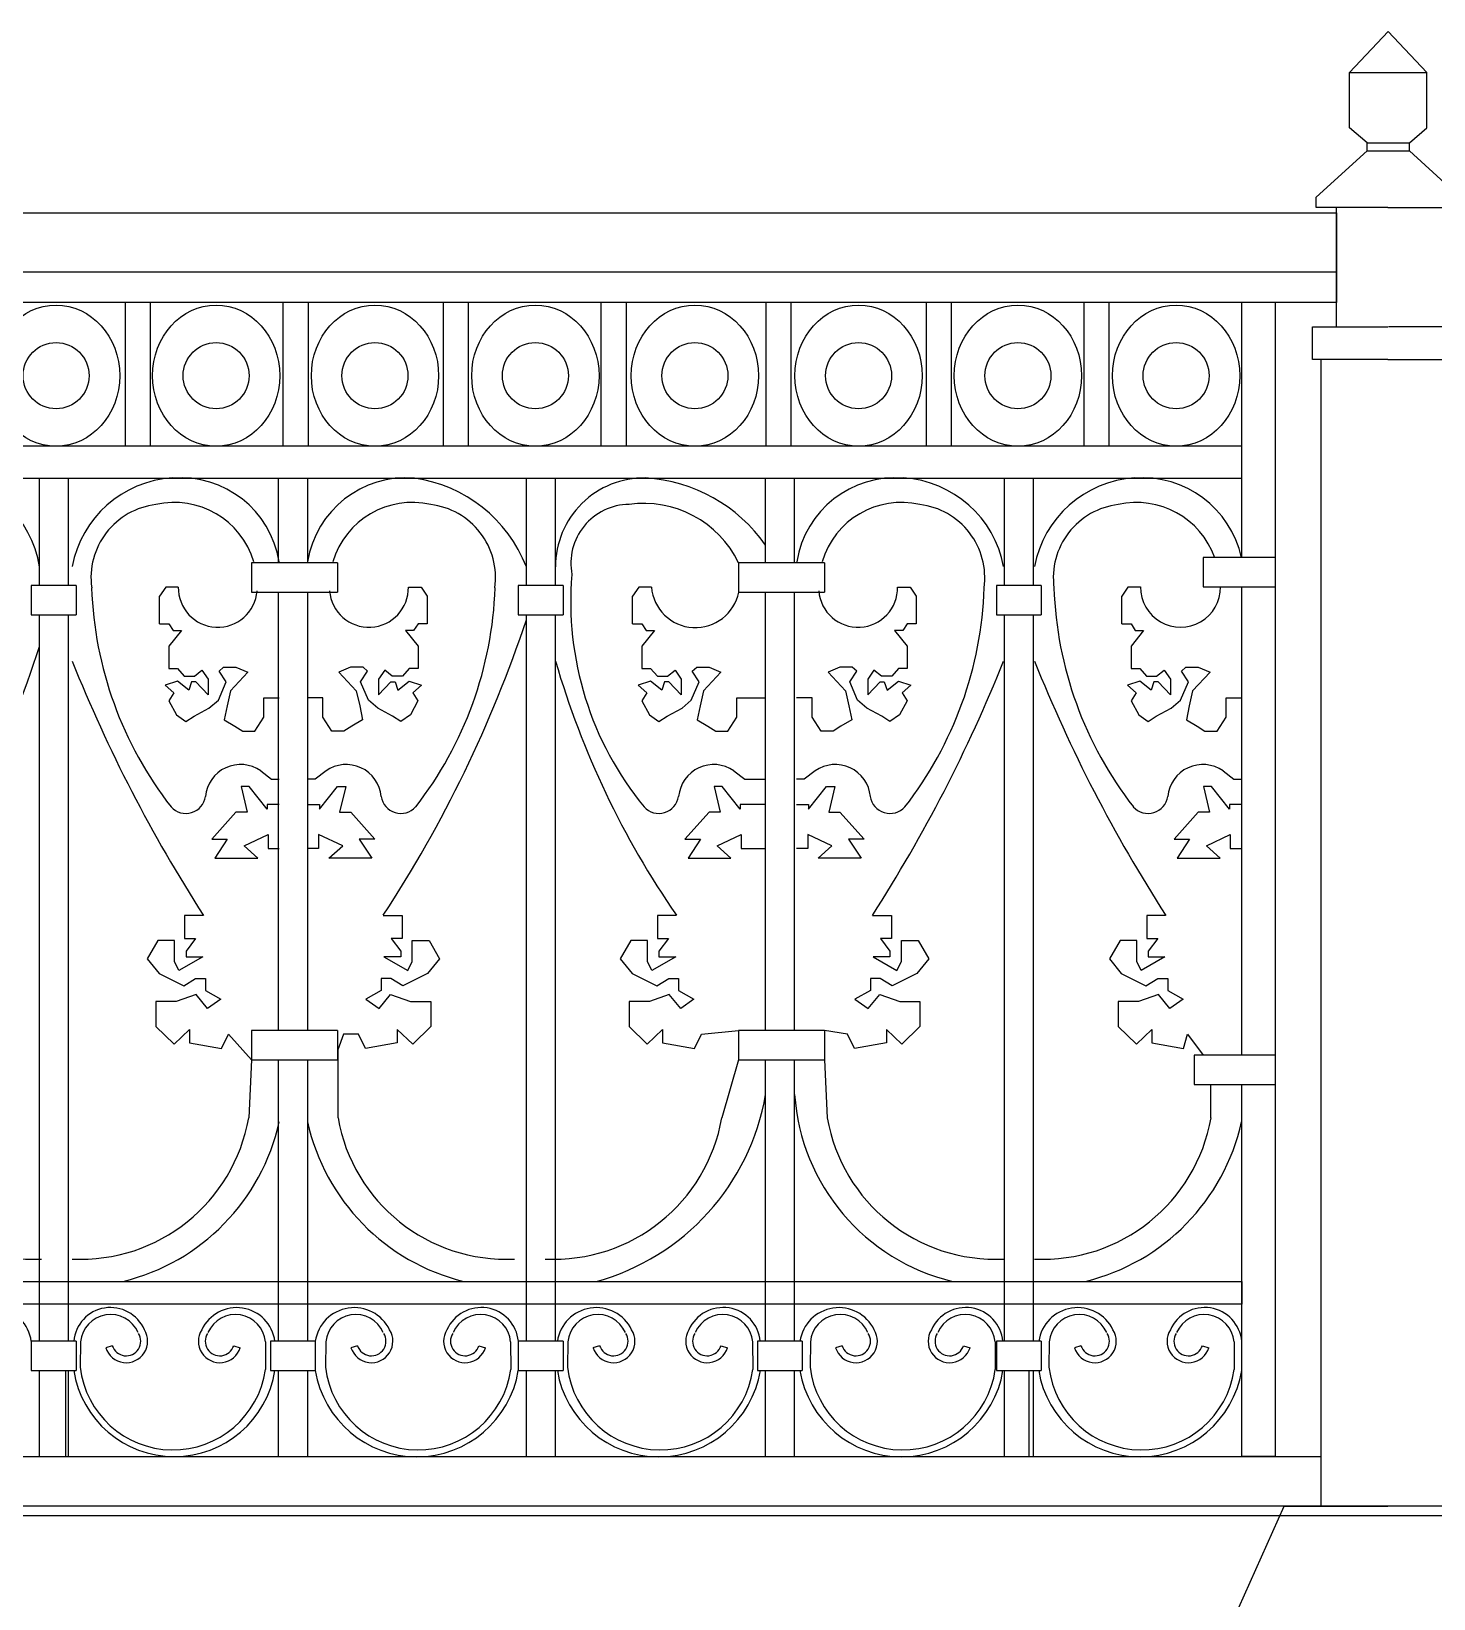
# Model space of a CAD drawing. Header units: millimetres. Extents: x 1931 to 30327, y -2374 to 17555.
# Drawn here: x 9015 to 10034, y 13223 to 14362 of the extents above; entities that cross this region are included whole.
import ezdxf

# ---------------------------------------------------------------- set-up
doc = ezdxf.new("R2010")
doc.units = ezdxf.units.MM

msp = doc.modelspace()

# ---------------------------------------------------------------- linework, layer by layer
at = {"color": 4, "linetype": 'ByBlock', "lineweight": -2}
for p, q in [((9973.1, 14332.3), (10001.2, 14362.3)), ((10029.3, 14332.3), (10001.2, 14362.3)), ((9973.1, 14292.3), (9973.1, 14332.3)), ((9973.1, 14332.3), (10029.3, 14332.3)), ((10029.3, 14292.3), (10029.3, 14332.3)), ((9985.8, 14281.3), (9973.1, 14292.3)), ((10016.6, 14281.3), (10029.3, 14292.3)), ((9985.8, 14275.4), (9985.8, 14281.3)), ((9985.8, 14281.3), (10016.6, 14281.3)), ((10016.6, 14275.4), (10016.6, 14281.3)), ((9948.8, 14241.7), (9985.8, 14275.4)), ((9985.8, 14275.4), (10016.6, 14275.4)), ((10053.6, 14241.7), (10016.6, 14275.4)), ((9948.8, 14234.3), (9948.8, 14241.7)), ((10001, 14234.3), (9948.8, 14234.3)), ((9963.7, 14147.6), (9963.7, 14234.3)), ((10001, 14234.3), (10053.6, 14234.3)), ((8101.7, 14230.4), (9963.7, 14230.4)), ((9963.7, 14230.4), (9963.7, 14165.1)), ((8101.7, 14187.5), (9963.7, 14187.5)), ((9963.7, 14165.1), (8101.7, 14165.1)), ((9083, 14060.8), (9083, 14165.1)), ((9101.3, 14060.8), (9101.3, 14165.1)), ((9197.8, 14060.8), (9197.8, 14165.1)), ((9216.1, 14060.8), (9216.1, 14165.1)), ((9314.2, 14060.8), (9314.2, 14165.1)), ((9332.5, 14060.8), (9332.5, 14165.1)), ((9429, 14060.8), (9429, 14165.1)), ((9447.3, 14060.8), (9447.3, 14165.1)), ((9548.9, 14060.8), (9548.9, 14165.1)), ((9567.2, 14060.8), (9567.2, 14165.1)), ((9665.4, 14060.8), (9665.4, 14165.1)), ((9683.7, 14060.8), (9683.7, 14165.1)), ((9780.1, 14060.8), (9780.1, 14165.1)), ((9798.4, 14060.8), (9798.4, 14165.1)), ((9894.7, 13979.7), (9894.7, 14165.1)), ((9919, 14165.1), (9919, 13326.3)), ((9946.1, 14123.8), (9946.1, 14147.6)), ((9946.1, 14147.6), (10001, 14147.6)), ((10056.3, 14147.6), (10001.4, 14147.6)), ((10001, 14123.8), (9946.1, 14123.8)), ((9952.4, 13290), (9952.4, 14123.8)), ((10001, 14123.8), (10056.3, 14123.8)), ((9894.7, 14060.8), (8173.3, 14060.8)), ((8173.3, 14037.6), (9894.7, 14037.6)), ((9020.5, 13959.5), (9020.5, 14037.6)), ((9041.7, 13959.5), (9041.7, 14037.6)), ((9194.4, 13976), (9194.4, 14037.6)), ((9215.6, 13976), (9215.6, 14037.6)), ((9374.6, 13959.5), (9374.6, 14037.6)), ((9395.8, 13959.5), (9395.8, 14037.6)), ((9548.5, 13976), (9548.5, 14037.6)), ((9569.6, 13976), (9569.6, 14037.6)), ((9722.2, 13959.5), (9722.2, 14037.6)), ((9743.4, 13959.5), (9743.4, 14037.6)), ((9237.3, 13976), (9174.8, 13976)), ((9174.8, 13976), (9174.8, 13954.7)), ((9237.3, 13976), (9237.3, 13954.7)), ((9591.3, 13976), (9528.9, 13976)), ((9528.9, 13976), (9528.9, 13954.7)), ((9591.3, 13976), (9591.3, 13954.7)), ((9919, 13979.7), (9866.7, 13979.7)), ((9866.7, 13979.7), (9866.7, 13958.4)), ((9047.3, 13959.5), (9014.6, 13959.5)), ((9014.6, 13959.5), (9014.6, 13938.2)), ((9047.3, 13959.5), (9047.3, 13938.2)), ((9401.4, 13959.5), (9368.7, 13959.5)), ((9368.7, 13959.5), (9368.7, 13938.2)), ((9401.4, 13959.5), (9401.4, 13938.2)), ((9748.9, 13959.5), (9716.3, 13959.5)), ((9716.3, 13959.5), (9716.3, 13938.2)), ((9748.9, 13959.5), (9748.9, 13938.2)), ((9112.3, 13958.3), (9107.8, 13951.8)), ((9107.8, 13931.5), (9107.8, 13951.8)), ((9121.5, 13958.3), (9112.3, 13958.3)), ((9174.8, 13954.7), (9237.3, 13954.7)), ((9194.4, 13635.9), (9194.4, 13954.7)), ((9215.6, 13635.9), (9215.6, 13954.7)), ((9288.8, 13958.3), (9298, 13958.3)), ((9298, 13958.3), (9302.4, 13951.8)), ((9302.4, 13951.8), (9302.4, 13931.5)), ((9456.3, 13958.3), (9451.8, 13951.8)), ((9451.8, 13931.5), (9451.8, 13951.8)), ((9465.5, 13958.3), (9456.3, 13958.3)), ((9528.9, 13954.7), (9591.3, 13954.7)), ((9548.5, 13635.9), (9548.5, 13954.7)), ((9569.6, 13635.9), (9569.6, 13954.7)), ((9644.5, 13958.3), (9653.7, 13958.3)), ((9653.7, 13958.3), (9658.1, 13951.8)), ((9658.1, 13951.8), (9658.1, 13931.5)), ((9811.9, 13958.3), (9807.5, 13951.8)), ((9807.5, 13931.5), (9807.5, 13951.8)), ((9821.2, 13958.3), (9811.9, 13958.3)), ((9866.7, 13958.4), (9919, 13958.4)), ((9894.7, 13618), (9894.7, 13958.4)), ((9014.6, 13938.2), (9047.3, 13938.2)), ((9020.5, 13410), (9020.5, 13938.2)), ((9041.7, 13410), (9041.7, 13938.2)), ((9368.7, 13938.2), (9401.4, 13938.2)), ((9374.6, 13410), (9374.6, 13938.2)), ((9395.8, 13410), (9395.8, 13938.2)), ((9716.3, 13938.2), (9748.9, 13938.2)), ((9722.2, 13410), (9722.2, 13938.2)), ((9743.4, 13410), (9743.4, 13938.2)), ((9107.8, 13931.5), (9114.5, 13931.5)), ((9114.5, 13931.5), (9117.7, 13926.8)), ((9123.7, 13926.8), (9114.5, 13915.3)), ((9117.7, 13926.8), (9123.7, 13926.8)), ((9292.6, 13926.8), (9286.6, 13926.8)), ((9286.6, 13926.8), (9295.8, 13915.3)), ((9295.8, 13931.5), (9292.6, 13926.8)), ((9302.4, 13931.5), (9295.8, 13931.5)), ((9451.8, 13931.5), (9458.5, 13931.5)), ((9458.5, 13931.5), (9461.6, 13926.8)), ((9467.7, 13926.8), (9458.5, 13915.3)), ((9461.6, 13926.8), (9467.7, 13926.8)), ((9648.3, 13926.8), (9642.3, 13926.8)), ((9642.3, 13926.8), (9651.5, 13915.3)), ((9651.5, 13931.5), (9648.3, 13926.8)), ((9658.1, 13931.5), (9651.5, 13931.5)), ((9807.5, 13931.5), (9814.2, 13931.5)), ((9814.2, 13931.5), (9817.3, 13926.8)), ((9823.4, 13926.8), (9814.2, 13915.3)), ((9817.3, 13926.8), (9823.4, 13926.8)), ((9114.5, 13915.3), (9114.5, 13908.7)), ((9295.8, 13915.3), (9295.8, 13908.7)), ((9458.5, 13915.3), (9458.5, 13908.7)), ((9651.5, 13915.3), (9651.5, 13908.7)), ((9814.2, 13915.3), (9814.2, 13908.7)), ((9114.5, 13908.7), (9114.5, 13899.2)), ((9295.8, 13908.7), (9295.8, 13899.2)), ((9458.5, 13908.7), (9458.5, 13899.2)), ((9651.5, 13908.7), (9651.5, 13899.2)), ((9814.2, 13908.7), (9814.2, 13899.2)), ((9114.5, 13899.2), (9120.8, 13899.2)), ((9120.8, 13899.2), (9125.8, 13893.6)), ((9125.8, 13893.6), (9133.2, 13893.6)), ((9133.2, 13893.6), (9138.7, 13897.9)), ((9138.7, 13897.9), (9143.2, 13891.4)), ((9143.2, 13891.4), (9143.2, 13879.9)), ((9151.2, 13897.1), (9154.4, 13900.1)), ((9156.3, 13889.5), (9151.2, 13897.1)), ((9154.4, 13900.1), (9163.4, 13900.1)), ((9172, 13896.5), (9159.4, 13882.8)), ((9163.4, 13900.1), (9172, 13896.5)), ((9246.8, 13900.1), (9238.2, 13896.5)), ((9238.2, 13896.5), (9250.9, 13882.8)), ((9255.8, 13900.1), (9246.8, 13900.1)), ((9254, 13889.5), (9259.1, 13897.1)), ((9259.1, 13897.1), (9255.8, 13900.1)), ((9271.6, 13897.9), (9267.1, 13891.4)), ((9267.1, 13891.4), (9267.1, 13879.9)), ((9277.1, 13893.6), (9271.6, 13897.9)), ((9284.5, 13893.6), (9277.1, 13893.6)), ((9289.4, 13899.2), (9284.5, 13893.6)), ((9295.8, 13899.2), (9289.4, 13899.2)), ((9458.5, 13899.2), (9464.8, 13899.2)), ((9464.8, 13899.2), (9469.8, 13893.6)), ((9469.8, 13893.6), (9477.2, 13893.6)), ((9477.2, 13893.6), (9482.7, 13897.9)), ((9482.7, 13897.9), (9487.2, 13891.4)), ((9487.2, 13891.4), (9487.2, 13879.9)), ((9495.2, 13897.1), (9498.4, 13900.1)), ((9500.3, 13889.5), (9495.2, 13897.1)), ((9498.4, 13900.1), (9507.4, 13900.1)), ((9516, 13896.5), (9503.3, 13882.8)), ((9507.4, 13900.1), (9516, 13896.5)), ((9602.5, 13900.1), (9593.9, 13896.5)), ((9593.9, 13896.5), (9606.6, 13882.8)), ((9611.5, 13900.1), (9602.5, 13900.1)), ((9609.7, 13889.5), (9614.8, 13897.1)), ((9614.8, 13897.1), (9611.5, 13900.1)), ((9627.3, 13897.9), (9622.8, 13891.4)), ((9622.8, 13891.4), (9622.8, 13879.9)), ((9632.8, 13893.6), (9627.3, 13897.9)), ((9640.2, 13893.6), (9632.8, 13893.6)), ((9645.1, 13899.2), (9640.2, 13893.6)), ((9651.5, 13899.2), (9645.1, 13899.2)), ((9814.2, 13899.2), (9820.5, 13899.2)), ((9820.5, 13899.2), (9825.5, 13893.6)), ((9825.5, 13893.6), (9832.8, 13893.6)), ((9832.8, 13893.6), (9838.4, 13897.9)), ((9838.4, 13897.9), (9842.9, 13891.4)), ((9842.9, 13891.4), (9842.9, 13879.9)), ((9850.8, 13897.1), (9854.1, 13900.1)), ((9856, 13889.5), (9850.8, 13897.1)), ((9854.1, 13900.1), (9863.1, 13900.1)), ((9871.7, 13896.5), (9859, 13882.8)), ((9863.1, 13900.1), (9871.7, 13896.5)), ((9120.9, 13889.9), (9111.9, 13887.1)), ((9111.9, 13887.1), (9118.2, 13881.3)), ((9118.2, 13881.3), (9114.6, 13875.6)), ((9129.1, 13883.4), (9120.9, 13889.9)), ((9131.1, 13889.5), (9129.1, 13883.4)), ((9134.2, 13889.5), (9131.1, 13889.5)), ((9143.2, 13879.9), (9134.2, 13889.5)), ((9150.6, 13876), (9156.3, 13889.5)), ((9159.4, 13882.8), (9156.9, 13871.9)), ((9250.9, 13882.8), (9253.4, 13871.9)), ((9259.7, 13876), (9254, 13889.5)), ((9267.1, 13879.9), (9276.1, 13889.5)), ((9276.1, 13889.5), (9279.1, 13889.5)), ((9279.1, 13889.5), (9281.2, 13883.4)), ((9281.2, 13883.4), (9289.4, 13889.9)), ((9289.4, 13889.9), (9298.4, 13887.1)), ((9298.4, 13887.1), (9292, 13881.3)), ((9292, 13881.3), (9295.7, 13875.6)), ((9464.9, 13889.9), (9455.9, 13887.1)), ((9455.9, 13887.1), (9462.2, 13881.3)), ((9462.2, 13881.3), (9458.5, 13875.6)), ((9473.1, 13883.4), (9464.9, 13889.9)), ((9475.1, 13889.5), (9473.1, 13883.4)), ((9478.2, 13889.5), (9475.1, 13889.5)), ((9487.2, 13879.9), (9478.2, 13889.5)), ((9494.5, 13876), (9500.3, 13889.5)), ((9503.3, 13882.8), (9500.9, 13871.9)), ((9606.6, 13882.8), (9609.1, 13871.9)), ((9615.4, 13876), (9609.7, 13889.5)), ((9622.8, 13879.9), (9631.8, 13889.5)), ((9631.8, 13889.5), (9634.8, 13889.5)), ((9634.8, 13889.5), (9636.9, 13883.4)), ((9636.9, 13883.4), (9645.1, 13889.9)), ((9645.1, 13889.9), (9654.1, 13887.1)), ((9654.1, 13887.1), (9647.7, 13881.3)), ((9647.7, 13881.3), (9651.4, 13875.6)), ((9820.6, 13889.9), (9811.6, 13887.1)), ((9811.6, 13887.1), (9817.9, 13881.3)), ((9817.9, 13881.3), (9814.2, 13875.6)), ((9828.8, 13883.4), (9820.6, 13889.9)), ((9830.8, 13889.5), (9828.8, 13883.4)), ((9833.9, 13889.5), (9830.8, 13889.5)), ((9842.9, 13879.9), (9833.9, 13889.5)), ((9850.2, 13876), (9856, 13889.5)), ((9859, 13882.8), (9856.6, 13871.9)), ((9114.6, 13875.6), (9120.1, 13865.4)), ((9133, 13864.4), (9143.8, 13870.3)), ((9143.8, 13870.3), (9150.6, 13876)), ((9156.9, 13871.9), (9154.9, 13861.7)), ((9183.7, 13863.8), (9183.7, 13877.7)), ((9183.7, 13877.7), (9194.8, 13877.7)), ((9226.6, 13877.7), (9215.4, 13877.7)), ((9226.6, 13863.8), (9226.6, 13877.7)), ((9253.4, 13871.9), (9255.4, 13861.7)), ((9266.5, 13870.3), (9259.7, 13876)), ((9277.3, 13864.4), (9266.5, 13870.3)), ((9295.7, 13875.6), (9290.2, 13865.4)), ((9458.5, 13875.6), (9464.1, 13865.4)), ((9477, 13864.4), (9487.8, 13870.3)), ((9487.8, 13870.3), (9494.5, 13876)), ((9500.9, 13871.9), (9498.8, 13861.7)), ((9527.7, 13863.8), (9527.7, 13877.7)), ((9527.7, 13877.7), (9548.5, 13877.7)), ((9582.3, 13877.7), (9571.1, 13877.7)), ((9582.3, 13863.8), (9582.3, 13877.7)), ((9609.1, 13871.9), (9611.1, 13861.7)), ((9622.2, 13870.3), (9615.4, 13876)), ((9633, 13864.4), (9622.2, 13870.3)), ((9651.4, 13875.6), (9645.9, 13865.4)), ((9814.2, 13875.6), (9819.8, 13865.4)), ((9832.6, 13864.4), (9843.5, 13870.3)), ((9843.5, 13870.3), (9850.2, 13876)), ((9856.6, 13871.9), (9854.5, 13861.7)), ((9883.4, 13863.8), (9883.4, 13877.7)), ((9883.4, 13877.7), (9894.5, 13877.7)), ((9120.1, 13865.4), (9127, 13860.5)), ((9127, 13860.5), (9133, 13864.4)), ((9154.9, 13861.7), (9162.6, 13857.2)), ((9162.6, 13857.2), (9168.4, 13853.6)), ((9177.2, 13853.6), (9183.7, 13863.8)), ((9233.1, 13853.6), (9226.6, 13863.8)), ((9247.6, 13857.2), (9241.9, 13853.6)), ((9255.4, 13861.7), (9247.6, 13857.2)), ((9283.2, 13860.5), (9277.3, 13864.4)), ((9290.2, 13865.4), (9283.2, 13860.5)), ((9464.1, 13865.4), (9471, 13860.5)), ((9471, 13860.5), (9477, 13864.4)), ((9498.8, 13861.7), (9506.6, 13857.2)), ((9506.6, 13857.2), (9512.3, 13853.6)), ((9521.1, 13853.6), (9527.7, 13863.8)), ((9588.8, 13853.6), (9582.3, 13863.8)), ((9603.3, 13857.2), (9597.6, 13853.6)), ((9611.1, 13861.7), (9603.3, 13857.2)), ((9638.9, 13860.5), (9633, 13864.4)), ((9645.9, 13865.4), (9638.9, 13860.5)), ((9819.8, 13865.4), (9826.7, 13860.5)), ((9826.7, 13860.5), (9832.6, 13864.4)), ((9854.5, 13861.7), (9862.3, 13857.2)), ((9862.3, 13857.2), (9868, 13853.6)), ((9876.8, 13853.6), (9883.4, 13863.8)), ((9168.4, 13853.6), (9177.2, 13853.6)), ((9241.9, 13853.6), (9233.1, 13853.6)), ((9512.3, 13853.6), (9521.1, 13853.6)), ((9597.6, 13853.6), (9588.8, 13853.6)), ((9868, 13853.6), (9876.8, 13853.6)), ((9181.4, 13824.6), (9189.3, 13818.6)), ((9228.9, 13824.6), (9220.9, 13818.6)), ((9525.4, 13824.6), (9533.3, 13818.6)), ((9584.5, 13824.6), (9576.6, 13818.6)), ((9881.1, 13824.6), (9889, 13818.6)), ((9173, 13813.4), (9167.1, 13813.4)), ((9167.1, 13813.4), (9171.5, 13794.7)), ((9186.1, 13796.9), (9173, 13813.4)), ((9189.3, 13818.6), (9194.8, 13818.6)), ((9220.9, 13818.6), (9215.4, 13818.6)), ((9224.1, 13796.9), (9237.2, 13813.4)), ((9237.2, 13813.4), (9243.2, 13813.4)), ((9243.2, 13813.4), (9238.8, 13794.7)), ((9517, 13813.4), (9511.1, 13813.4)), ((9511.1, 13813.4), (9515.5, 13794.7)), ((9530.1, 13796.9), (9517, 13813.4)), ((9533.3, 13818.6), (9548.5, 13818.6)), ((9576.6, 13818.6), (9571.1, 13818.6)), ((9579.8, 13796.9), (9592.9, 13813.4)), ((9592.9, 13813.4), (9598.8, 13813.4)), ((9598.8, 13813.4), (9594.5, 13794.7)), ((9872.7, 13813.4), (9866.8, 13813.4)), ((9866.8, 13813.4), (9871.2, 13794.7)), ((9885.8, 13796.9), (9872.7, 13813.4)), ((9889, 13818.6), (9894.5, 13818.6)), ((9194.8, 13800.3), (9186.1, 13800.3)), ((9186.1, 13800.3), (9186.1, 13796.9)), ((9215.4, 13800.3), (9224.1, 13800.3)), ((9224.1, 13800.3), (9224.1, 13796.9)), ((9548.5, 13800.3), (9530.1, 13800.3)), ((9530.1, 13800.3), (9530.1, 13796.9)), ((9571.1, 13800.3), (9579.8, 13800.3)), ((9579.8, 13800.3), (9579.8, 13796.9)), ((9894.5, 13800.3), (9885.8, 13800.3)), ((9885.8, 13800.3), (9885.8, 13796.9)), ((9163.4, 13794.7), (9145.9, 13775.1)), ((9171.5, 13794.7), (9163.4, 13794.7)), ((9238.8, 13794.7), (9246.9, 13794.7)), ((9246.9, 13794.7), (9264.4, 13775.1)), ((9507.4, 13794.7), (9489.9, 13775.1)), ((9515.5, 13794.7), (9507.4, 13794.7)), ((9594.5, 13794.7), (9602.6, 13794.7)), ((9602.6, 13794.7), (9620.1, 13775.1)), ((9863, 13794.7), (9845.6, 13775.1)), ((9871.2, 13794.7), (9863, 13794.7)), ((9169.3, 13770.1), (9186.8, 13778.5)), ((9186.8, 13778.5), (9186.8, 13768.2)), ((9241, 13770.1), (9223.5, 13778.5)), ((9223.5, 13778.5), (9223.5, 13768.2)), ((9513.3, 13770.1), (9530.8, 13778.5)), ((9530.8, 13778.5), (9530.8, 13768.2)), ((9596.7, 13770.1), (9579.2, 13778.5)), ((9579.2, 13778.5), (9579.2, 13768.2)), ((9869, 13770.1), (9886.4, 13778.5)), ((9886.4, 13778.5), (9886.4, 13768.2)), ((9145.9, 13775.1), (9157.1, 13775.1)), ((9157.1, 13775.1), (9148.1, 13761.3)), ((9179.3, 13761.3), (9169.3, 13770.1)), ((9186.8, 13768.2), (9194.8, 13768.2)), ((9223.5, 13768.2), (9215.4, 13768.2)), ((9231, 13761.3), (9241, 13770.1)), ((9264.4, 13775.1), (9253.1, 13775.1)), ((9253.1, 13775.1), (9262.2, 13761.3)), ((9489.9, 13775.1), (9501.1, 13775.1)), ((9501.1, 13775.1), (9492.1, 13761.3)), ((9523.3, 13761.3), (9513.3, 13770.1)), ((9530.8, 13768.2), (9548.5, 13768.2)), ((9579.2, 13768.2), (9571.1, 13768.2)), ((9586.7, 13761.3), (9596.7, 13770.1)), ((9620.1, 13775.1), (9608.8, 13775.1)), ((9608.8, 13775.1), (9617.9, 13761.3)), ((9845.6, 13775.1), (9856.8, 13775.1)), ((9856.8, 13775.1), (9847.7, 13761.3)), ((9879, 13761.3), (9869, 13770.1)), ((9886.4, 13768.2), (9894.5, 13768.2)), ((9148.1, 13761.3), (9179.3, 13761.3)), ((9262.2, 13761.3), (9231, 13761.3)), ((9492.1, 13761.3), (9523.3, 13761.3)), ((9617.9, 13761.3), (9586.7, 13761.3)), ((9847.7, 13761.3), (9879, 13761.3)), ((9139.7, 13719.6), (9126, 13719.6)), ((9126, 13719.6), (9126, 13702.8)), ((9270.5, 13719.6), (9284.3, 13719.6)), ((9284.3, 13719.6), (9284.3, 13702.8)), ((9483.7, 13719.6), (9470, 13719.6)), ((9470, 13719.6), (9470, 13702.8)), ((9626.2, 13719.6), (9640, 13719.6)), ((9640, 13719.6), (9640, 13702.8)), ((9839.4, 13719.6), (9825.6, 13719.6)), ((9825.6, 13719.6), (9825.6, 13702.8)), ((9106.5, 13701.4), (9098.8, 13687.9)), ((9118.7, 13701.4), (9106.5, 13701.4)), ((9118.7, 13690.8), (9118.7, 13701.4)), ((9126, 13702.8), (9133.9, 13702.8)), ((9133.9, 13702.8), (9127.1, 13693.7)), ((9284.3, 13702.8), (9276.3, 13702.8)), ((9276.3, 13702.8), (9283.2, 13693.7)), ((9291.6, 13690.8), (9291.6, 13701.4)), ((9291.6, 13701.4), (9303.8, 13701.4)), ((9303.8, 13701.4), (9311.5, 13687.9)), ((9450.5, 13701.4), (9442.8, 13687.9)), ((9462.7, 13701.4), (9450.5, 13701.4)), ((9462.7, 13690.8), (9462.7, 13701.4)), ((9470, 13702.8), (9477.9, 13702.8)), ((9477.9, 13702.8), (9471, 13693.7)), ((9640, 13702.8), (9632, 13702.8)), ((9632, 13702.8), (9638.9, 13693.7)), ((9647.3, 13690.8), (9647.3, 13701.4)), ((9647.3, 13701.4), (9659.5, 13701.4)), ((9659.5, 13701.4), (9667.2, 13687.9)), ((9806.2, 13701.4), (9798.5, 13687.9)), ((9818.4, 13701.4), (9806.2, 13701.4)), ((9818.4, 13690.8), (9818.4, 13701.4)), ((9825.6, 13702.8), (9833.6, 13702.8)), ((9833.6, 13702.8), (9826.7, 13693.7)), ((9098.8, 13687.9), (9107.5, 13677.3)), ((9118.7, 13686), (9118.7, 13690.8)), ((9121.9, 13679.6), (9118.7, 13686)), ((9139.3, 13689.5), (9121.9, 13679.6)), ((9127.1, 13693.7), (9127.1, 13689.5)), ((9127.1, 13689.5), (9139.3, 13689.5)), ((9283.2, 13689.5), (9271, 13689.5)), ((9271, 13689.5), (9288.4, 13679.6)), ((9283.2, 13693.7), (9283.2, 13689.5)), ((9288.4, 13679.6), (9291.6, 13686)), ((9291.6, 13686), (9291.6, 13690.8)), ((9311.5, 13687.9), (9302.8, 13677.3)), ((9442.8, 13687.9), (9451.5, 13677.3)), ((9462.7, 13686), (9462.7, 13690.8)), ((9465.9, 13679.6), (9462.7, 13686)), ((9483.3, 13689.5), (9465.9, 13679.6)), ((9471, 13693.7), (9471, 13689.5)), ((9471, 13689.5), (9483.3, 13689.5)), ((9638.9, 13689.5), (9626.7, 13689.5)), ((9626.7, 13689.5), (9644, 13679.6)), ((9638.9, 13693.7), (9638.9, 13689.5)), ((9644, 13679.6), (9647.3, 13686)), ((9647.3, 13686), (9647.3, 13690.8)), ((9667.2, 13687.9), (9658.5, 13677.3)), ((9798.5, 13687.9), (9807.1, 13677.3)), ((9818.4, 13686), (9818.4, 13690.8)), ((9821.6, 13679.6), (9818.4, 13686)), ((9838.9, 13689.5), (9821.6, 13679.6)), ((9826.7, 13693.7), (9826.7, 13689.5)), ((9826.7, 13689.5), (9838.9, 13689.5)), ((9107.5, 13677.3), (9125.5, 13668.3)), ((9302.8, 13677.3), (9284.8, 13668.3)), ((9451.5, 13677.3), (9469.4, 13668.3)), ((9658.5, 13677.3), (9640.5, 13668.3)), ((9807.1, 13677.3), (9825.1, 13668.3)), ((9125.5, 13668.3), (9134.1, 13673.8)), ((9134.1, 13673.8), (9141.2, 13673.8)), ((9141.2, 13673.8), (9141.2, 13665.1)), ((9141.2, 13665.1), (9152.4, 13658.7)), ((9269.1, 13665.1), (9257.8, 13658.7)), ((9276.1, 13673.8), (9269.1, 13673.8)), ((9269.1, 13673.8), (9269.1, 13665.1)), ((9284.8, 13668.3), (9276.1, 13673.8)), ((9469.4, 13668.3), (9478.1, 13673.8)), ((9478.1, 13673.8), (9485.2, 13673.8)), ((9485.2, 13673.8), (9485.2, 13665.1)), ((9485.2, 13665.1), (9496.4, 13658.7)), ((9624.8, 13665.1), (9613.5, 13658.7)), ((9631.8, 13673.8), (9624.8, 13673.8)), ((9624.8, 13673.8), (9624.8, 13665.1)), ((9640.5, 13668.3), (9631.8, 13673.8)), ((9825.1, 13668.3), (9833.8, 13673.8)), ((9833.8, 13673.8), (9840.9, 13673.8)), ((9840.9, 13673.8), (9840.9, 13665.1)), ((9840.9, 13665.1), (9852.1, 13658.7)), ((9120, 13657.1), (9105.2, 13657.1)), ((9105.2, 13657.1), (9105.2, 13638.8)), ((9134.4, 13662.2), (9120, 13657.1)), ((9142.8, 13652), (9134.4, 13662.2)), ((9152.4, 13658.7), (9142.8, 13652)), ((9257.8, 13658.7), (9267.5, 13652)), ((9267.5, 13652), (9275.8, 13662.2)), ((9275.8, 13662.2), (9290.3, 13657.1)), ((9290.3, 13657.1), (9305.1, 13657.1)), ((9305.1, 13657.1), (9305.1, 13638.8)), ((9464, 13657.1), (9449.2, 13657.1)), ((9449.2, 13657.1), (9449.2, 13638.8)), ((9478.4, 13662.2), (9464, 13657.1)), ((9486.8, 13652), (9478.4, 13662.2)), ((9496.4, 13658.7), (9486.8, 13652)), ((9613.5, 13658.7), (9623.2, 13652)), ((9623.2, 13652), (9631.5, 13662.2)), ((9631.5, 13662.2), (9646, 13657.1)), ((9646, 13657.1), (9660.7, 13657.1)), ((9660.7, 13657.1), (9660.7, 13638.8)), ((9819.7, 13657.1), (9804.9, 13657.1)), ((9804.9, 13657.1), (9804.9, 13638.8)), ((9834.1, 13662.2), (9819.7, 13657.1)), ((9842.5, 13652), (9834.1, 13662.2)), ((9852.1, 13658.7), (9842.5, 13652)), ((9105.2, 13638.8), (9118.4, 13626)), ((9118.4, 13626), (9129.6, 13636.6)), ((9129.6, 13636.6), (9129.6, 13626.9)), ((9152.8, 13622.8), (9157.9, 13633.3)), ((9157.9, 13633.3), (9174.8, 13614.6)), ((9237.3, 13635.9), (9174.8, 13635.9)), ((9174.8, 13635.9), (9174.8, 13614.6)), ((9237.3, 13635.9), (9237.3, 13614.6)), ((9241.5, 13633.3), (9237.6, 13621.8)), ((9252.4, 13633.3), (9241.5, 13633.3)), ((9257.5, 13622.8), (9252.4, 13633.3)), ((9291.9, 13626), (9280.6, 13636.6)), ((9280.6, 13636.6), (9280.6, 13626.9)), ((9305.1, 13638.8), (9291.9, 13626)), ((9449.2, 13638.8), (9462.4, 13626)), ((9462.4, 13626), (9473.6, 13636.6)), ((9473.6, 13636.6), (9473.6, 13626.9)), ((9496.7, 13622.8), (9501.9, 13633.3)), ((9501.9, 13633.3), (9528.9, 13635.9)), ((9591.3, 13635.9), (9528.9, 13635.9)), ((9528.9, 13635.9), (9528.9, 13614.6)), ((9608.1, 13633.3), (9591.3, 13635.9)), ((9591.3, 13635.9), (9591.3, 13614.6)), ((9613.2, 13622.8), (9608.1, 13633.3)), ((9647.6, 13626), (9636.3, 13636.6)), ((9636.3, 13636.6), (9636.3, 13626.9)), ((9660.7, 13638.8), (9647.6, 13626)), ((9804.9, 13638.8), (9818.1, 13626)), ((9818.1, 13626), (9829.3, 13636.6)), ((9829.3, 13636.6), (9829.3, 13626.9)), ((9852.4, 13622.8), (9855.2, 13633.3)), ((9855.2, 13633.3), (9866.7, 13618)), ((9129.6, 13626.9), (9152.8, 13622.8)), ((9237.6, 13621.8), (9237.6, 13572.5)), ((9280.6, 13626.9), (9257.5, 13622.8)), ((9473.6, 13626.9), (9496.7, 13622.8)), ((9636.3, 13626.9), (9613.2, 13622.8)), ((9829.3, 13626.9), (9852.4, 13622.8)), ((9919, 13618), (9860.2, 13618)), ((9860.2, 13618), (9860.2, 13596.7)), ((9174.8, 13614.6), (9172.7, 13572.5)), ((9174.8, 13614.6), (9237.3, 13614.6)), ((9194.4, 13410), (9194.4, 13614.6)), ((9215.6, 13410), (9215.6, 13614.6)), ((9528.9, 13614.6), (9516.7, 13572.5)), ((9528.9, 13614.6), (9591.3, 13614.6)), ((9548.5, 13410), (9548.5, 13614.6)), ((9569.6, 13410), (9569.6, 13614.6)), ((9591.3, 13614.6), (9593.3, 13572.5)), ((9860.2, 13596.7), (9919, 13596.7)), ((9872.3, 13572.5), (9872.3, 13596.7)), ((9894.7, 13326.3), (9894.7, 13596.7)), ((8173.3, 13453.5), (9894.7, 13453.5)), ((9894.7, 13453.5), (9894.7, 13437)), ((9894.7, 13437), (8173.3, 13437)), ((9047.3, 13410), (9014.6, 13410)), ((9014.6, 13410), (9014.6, 13388.7)), ((9047.3, 13410), (9047.3, 13388.7)), ((9050.4, 13409.5), (9050.2, 13391.2)), ((9073.5, 13406.7), (9068.7, 13405.2)), ((9161.8, 13406.7), (9166.5, 13405.2)), ((9184.8, 13409.5), (9184.8, 13389.4)), ((9221.1, 13410), (9188.5, 13410)), ((9188.5, 13410), (9188.5, 13388.7)), ((9221.1, 13410), (9221.1, 13388.7)), ((9228.8, 13409.5), (9228.5, 13391.2)), ((9251.8, 13406.7), (9247, 13405.2)), ((9340.1, 13406.7), (9344.9, 13405.2)), ((9363.1, 13409.5), (9363.2, 13389.4)), ((9401.4, 13410), (9368.7, 13410)), ((9368.7, 13410), (9368.7, 13388.7)), ((9401.4, 13410), (9401.4, 13388.7)), ((9404.8, 13409.5), (9404.5, 13391.2)), ((9427.8, 13406.7), (9423, 13405.2)), ((9516.1, 13406.7), (9520.9, 13405.2)), ((9539.1, 13409.5), (9539.2, 13389.4)), ((9575.2, 13410), (9542.6, 13410)), ((9542.6, 13410), (9542.6, 13388.7)), ((9575.2, 13410), (9575.2, 13388.7)), ((9581.1, 13409.5), (9580.8, 13391.2)), ((9604.1, 13406.7), (9599.4, 13405.2)), ((9692.5, 13406.7), (9697.2, 13405.2)), ((9715.5, 13409.5), (9715.5, 13389.4)), ((9748.9, 13410), (9716.3, 13410)), ((9716.3, 13410), (9716.3, 13388.7)), ((9748.9, 13410), (9748.9, 13388.7)), ((9754.8, 13409.5), (9754.5, 13391.2)), ((9777.8, 13406.7), (9773, 13405.2)), ((9866.1, 13406.7), (9870.9, 13405.2)), ((9889.1, 13409.5), (9889.2, 13389.4)), ((9894.7, 13388.7), (9894.7, 13410)), ((9014.6, 13388.7), (9047.3, 13388.7)), ((9020.5, 13326.3), (9020.5, 13388.7)), ((9039.6, 13326.3), (9039.6, 13388.7)), ((9041.7, 13326.3), (9041.7, 13388.7)), ((9188.5, 13388.7), (9221.1, 13388.7)), ((9194.4, 13326.3), (9194.4, 13388.7)), ((9215.6, 13326.3), (9215.6, 13388.7)), ((9368.7, 13388.7), (9401.4, 13388.7)), ((9374.6, 13326.3), (9374.6, 13388.7)), ((9395.8, 13326.3), (9395.8, 13388.7)), ((9542.6, 13388.7), (9575.2, 13388.7)), ((9548.5, 13326.3), (9548.5, 13388.7)), ((9569.6, 13326.3), (9569.6, 13388.7)), ((9716.3, 13388.7), (9748.9, 13388.7)), ((9722.2, 13326.3), (9722.2, 13388.7)), ((9740.1, 13326.3), (9740.1, 13388.7)), ((9743.4, 13326.3), (9743.4, 13388.7)), ((8158.2, 13326.3), (9952.4, 13326.3)), ((9919, 13326.3), (9894.7, 13326.3)), ((10803.3, 13290), (8164.8, 13290)), ((9866, 13157.3), (9925.5, 13290)), ((9925.5, 13290), (10001, 13290)), ((9925.5, 13290), (9952.4, 13290)), ((10076.9, 13290), (10001.4, 13290)), ((1930.6, 13283.4), (29930.6, 13283.4))]:
    msp.add_line(p, q, dxfattribs=at)
for centre in [(9032.6, 14112), (9149, 14112), (9264.5, 14112), (9381.1, 14112), (9497.1, 14112), (9616.1, 14112), (9732, 14112), (9847, 14112)]:
    msp.add_circle(centre, 24, dxfattribs=at)
for centre, radius, start, end in [((8945.4, 13961.7), 76, 8.6069, 87.1958), ((9122.1, 13958.7), 79.1, 93.6204, 169.4802), ((9123, 13965), 72.8, 9.299, 94.6134), ((9287.3, 13965), 72.8, 85.3866, 170.701), ((9278.4, 13935.3), 103.3, 21.4437, 81.8207), ((9460, 13973.4), 64.2, 88.9756, 180.2901), ((9454.4, 13923), 114.8, 34.9197, 86.6233), ((9643, 13965), 72.8, 85.3866, 170.701), ((9643.8, 13958.7), 79.1, 10.5198, 86.3796), ((9821.8, 13958.7), 79.1, 93.6204, 169.4802), ((9822.3, 13963.9), 73.9, 12.3109, 94.2888), ((9111.6, 13965.1), 53.6, 96.8898, 187.8325), ((9118.6, 13959.6), 60.2, 16.5434, 102.8889), ((9291.6, 13959.6), 60.2, 77.1111, 163.4566), ((9298.6, 13965.1), 53.6, 352.1675, 83.1102), ((9449.7, 13975.6), 42.8, 90.656, 190.9909), ((9460, 13942.5), 76.6, 25.8804, 98.1196), ((9647.3, 13959.6), 60.2, 77.1111, 163.4566), ((9654.3, 13965.1), 53.6, 352.1675, 83.1102), ((9811.3, 13965.1), 53.6, 96.8898, 187.8325), ((9818.3, 13959.6), 60.2, 19.43, 102.8889), ((9641.4, 13947.5), 234.6, 175.1356, 219.4414), ((9333.1, 13967.2), 274.8, 181.9676, 217.8859), ((9150.2, 13957.8), 28.7, 178.9589, 355.4312), ((9260.1, 13957.8), 28.7, 184.5688, 1.0411), ((9077.2, 13967.2), 274.8, 322.1141, 358.0324), ((9497.5, 13960.9), 32.1, 184.6012, 348.8432), ((9615.8, 13957.8), 28.7, 184.5688, 1.0411), ((9432.9, 13967.2), 274.8, 322.1141, 358.0324), ((10032.8, 13967.2), 274.8, 181.9676, 217.8859), ((9850.2, 13958.2), 29.1, 179.6908, 0.4693), ((8490.6, 14230.1), 932.1, 326.7955, 341.5135), ((8265.3, 14158), 793.3, 326.4577, 342.1729), ((10069.8, 14316.8), 1105.3, 201.9055, 212.7027), ((10008.2, 14082.6), 637.8, 196.2197, 214.6843), ((8696.1, 14316.8), 1105.3, 327.2973, 338.0945), ((10769.5, 14316.8), 1105.3, 201.9055, 212.7027), ((9166.7, 13803.8), 25.5, 54.755, 174.9151), ((9243.6, 13803.8), 25.5, 5.0849, 125.245), ((9510.7, 13803.8), 25.5, 54.755, 174.9151), ((9599.3, 13803.8), 25.5, 5.0849, 125.245), ((9866.4, 13803.8), 25.5, 54.755, 174.9151), ((9127, 13808.2), 14.5, 222.2814, 351.3628), ((9283.3, 13808.2), 14.5, 188.6372, 317.7186), ((9470.9, 13808.2), 14.5, 222.2814, 351.3628), ((9639, 13808.2), 14.5, 188.6372, 317.7186), ((9826.6, 13808.2), 14.5, 222.2814, 351.3628), ((9380, 13618.3), 171, 285.4225, 350.2455), ((9719.4, 13599.5), 150.1, 183.8732, 256.5633), ((9015.9, 13593.7), 124.1, 189.836, 272.7963), ((9050.4, 13593.7), 124.1, 267.2037, 350.164), ((9359.9, 13593.7), 124.1, 189.836, 272.7963), ((9394.4, 13593.7), 124.1, 267.2037, 350.164), ((9715.6, 13593.7), 124.1, 189.836, 272.7963), ((9750.1, 13593.7), 124.1, 267.2037, 350.164), ((9044.9, 13602.7), 153.6, 283.7659, 347.477), ((9365.4, 13602.7), 153.6, 192.523, 256.2341), ((9744.6, 13602.7), 153.6, 283.7659, 347.477), ((8986.7, 13406.3), 28.1, 7.5692, 154.6345), ((9072.2, 13407.7), 26.8, 23.2704, 175.2039), ((9072.2, 13407.7), 21.8, 23.2704, 175.2039), ((9163.9, 13406.3), 28.1, 7.5692, 154.6345), ((9163.1, 13407.7), 21.8, 4.7961, 156.7296), ((9249.4, 13405.8), 28.6, 26.0368, 171.5409), ((9250.5, 13407.7), 21.8, 23.2704, 175.2039), ((9341.7, 13407.3), 27.2, 5.561, 156.1663), ((9341.4, 13407.7), 21.8, 4.7961, 156.7296), ((9425.4, 13405.8), 28.6, 26.0368, 171.5409), ((9426.5, 13407.7), 21.8, 23.2704, 175.2039), ((9517.6, 13407.3), 27.2, 5.561, 156.1663), ((9517.4, 13407.7), 21.8, 4.7961, 156.7296), ((9601.8, 13405.8), 28.6, 26.0368, 171.5409), ((9602.8, 13407.7), 21.8, 23.2704, 175.2039), ((9694, 13407.3), 27.2, 5.561, 156.1663), ((9693.7, 13407.7), 21.8, 4.7961, 156.7296), ((9775.4, 13405.8), 28.6, 26.0368, 171.5409), ((9776.5, 13407.7), 21.8, 23.2704, 175.2039), ((9867.7, 13407.3), 27.2, 5.561, 156.1663), ((9867.4, 13407.7), 21.8, 4.7961, 156.7296), ((9083.6, 13410), 15.6, 197.8691, 32.2021), ((9083.6, 13410), 10.6, 197.8691, 32.2021), ((9151.7, 13410), 15.6, 147.7979, 342.1309), ((9151.7, 13410), 10.6, 147.7979, 342.1309), ((9261.9, 13410), 15.6, 197.8691, 32.2021), ((9261.9, 13410), 10.6, 197.8691, 32.2021), ((9330, 13410), 15.6, 147.7979, 342.1309), ((9330, 13410), 10.6, 147.7979, 342.1309), ((9437.9, 13410), 15.6, 197.8691, 32.2021), ((9437.9, 13410), 10.6, 197.8691, 32.2021), ((9506, 13410), 15.6, 147.7979, 342.1309), ((9506, 13410), 10.6, 147.7979, 342.1309), ((9614.2, 13410), 15.6, 197.8691, 32.2021), ((9614.2, 13410), 10.6, 197.8691, 32.2021), ((9682.3, 13410), 15.6, 147.7979, 342.1309), ((9682.3, 13410), 10.6, 147.7979, 342.1309), ((9787.9, 13410), 15.6, 197.8691, 32.2021), ((9787.9, 13410), 10.6, 197.8691, 32.2021), ((9856, 13410), 15.6, 147.7979, 342.1309), ((9856, 13410), 10.6, 147.7979, 342.1309), ((9117.6, 13398.9), 67.9, 186.5171, 351.9349), ((9296, 13398.9), 67.9, 186.5171, 351.9349), ((9472, 13398.9), 67.9, 186.5171, 351.9349), ((9648.3, 13398.9), 67.9, 186.5171, 351.9349), ((9822, 13398.9), 67.9, 186.5171, 351.9349), ((9118.6, 13400.1), 74, 188.8347, 351.1653), ((9294.9, 13400.8), 74.8, 189.3025, 350.6975), ((9470.9, 13400.8), 74.8, 189.3025, 350.6975), ((9647.3, 13400.8), 74.8, 189.3025, 350.6975), ((9820.9, 13400.8), 74.8, 189.3025, 350.6975)]:
    msp.add_arc(centre, radius, start, end, dxfattribs=at)
for centre in [(9032.6, 14112), (9149, 14112), (9264.5, 14112), (9381.1, 14112), (9497.1, 14112), (9616.1, 14112), (9732, 14112), (9847, 14112)]:
    msp.add_ellipse(centre, major_axis=(0, -51.3), ratio=0.902107, dxfattribs=at)

doc.saveas('drawing.dxf')
